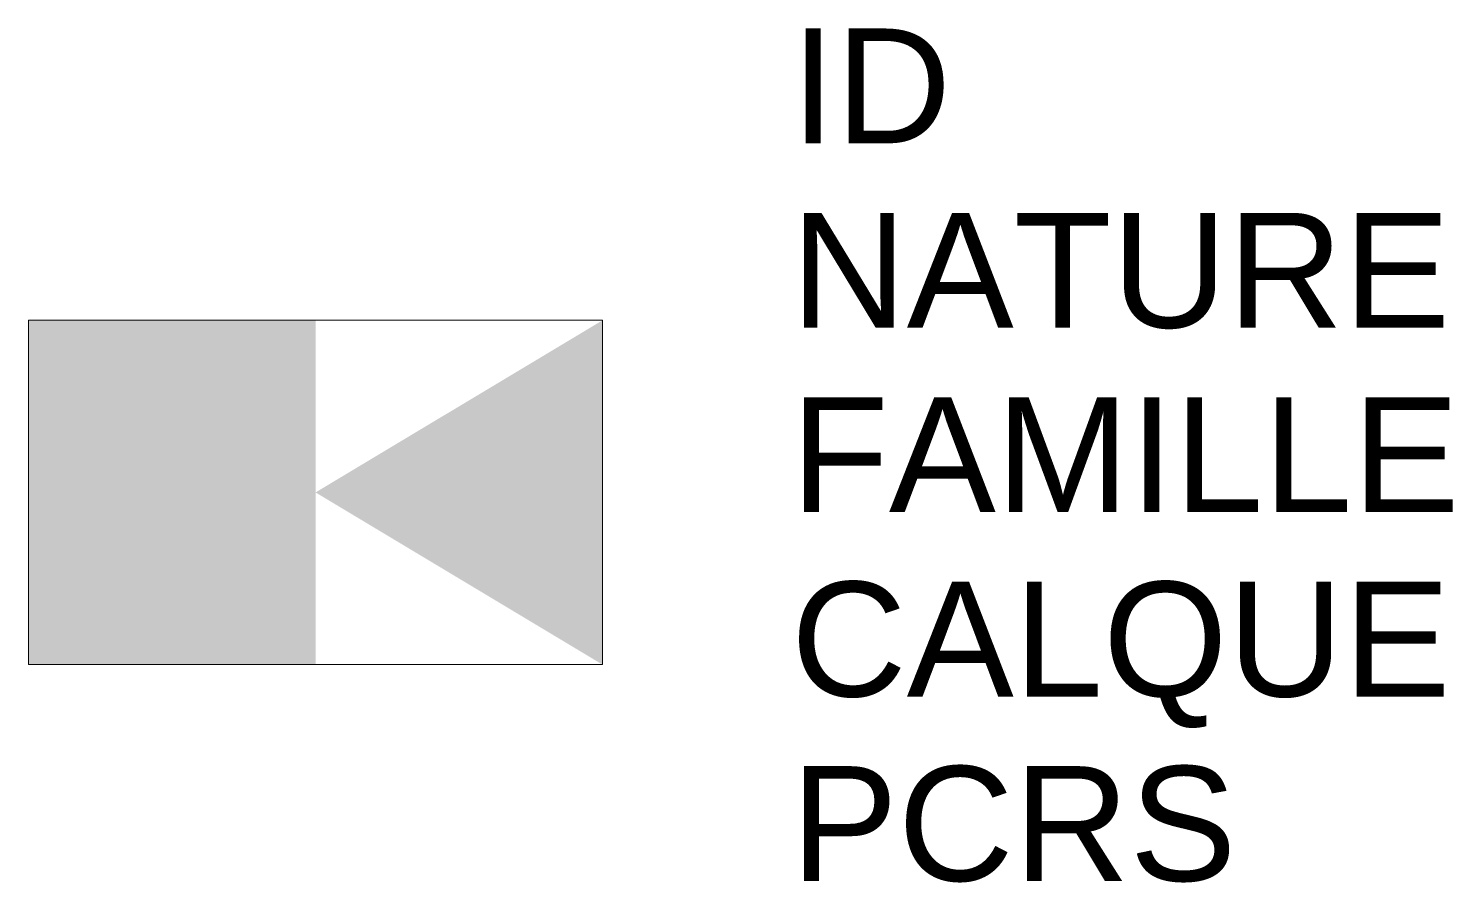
# Model space of a CAD drawing. Header units: metres. Extents: x 0 to 2.48, y -0.38 to 1.11.
import ezdxf

# ---------------------------------------------------------------- set-up
doc = ezdxf.new("R2010")
doc.units = ezdxf.units.M
doc.header["$LTSCALE"] = 2
doc.linetypes.add('Socle_Continu', pattern=[2.5, 2.5, 0])
doc.layers.add('TRANS_SCS', color=242, linetype='Socle_Continu', lineweight=13)
doc.styles.get("Standard").update_dxf_attribs({"font": 'arial.ttf'})

msp = doc.modelspace()

# ---------------------------------------------------------------- hatches: boundary and pattern name
at = {"layer": 'TRANS_SCS', "linetype": 'Socle_Continu'}
h = msp.add_hatch(color=256, dxfattribs=at)
h.dxf.hatch_style = 1
h.paths.add_polyline_path([(0, 0.6), (0, 0), (0.5, 0), (0.5, 0.6)])
h = msp.add_hatch(color=256, dxfattribs=at)
h.dxf.hatch_style = 1
h.paths.add_polyline_path([(0.5, 0.3), (1, 0.6), (1, 0)])

# ---------------------------------------------------------------- linework, layer by layer
at = {"layer": 'TRANS_SCS', "linetype": 'Socle_Continu', "flags": 128}
msp.add_lwpolyline([(0, 0.6), (1, 0.6), (1, 0), (0, 0)], close=True, dxfattribs=at)

# ---------------------------------------------------------------- texts
at = {"layer": 'TRANS_SCS', "linetype": 'Socle_Continu', "flags": 9}
for tag, p, s in [('ID', (1.328, 0.9084), 'QP_1042'), ('NATURE', (1.328, 0.5871), 'Distributeur de titres'), ('FAMILLE', (1.328, 0.2658), 'Transport'), ('CALQUE', (1.328, -0.0555), 'TRANS_SCS'), ('PCRS', (1.328, -0.3768), 'HabillageSymbole')]:
    msp.add_attdef(tag, p, s, height=0.2, dxfattribs=at)

doc.saveas('drawing.dxf')
